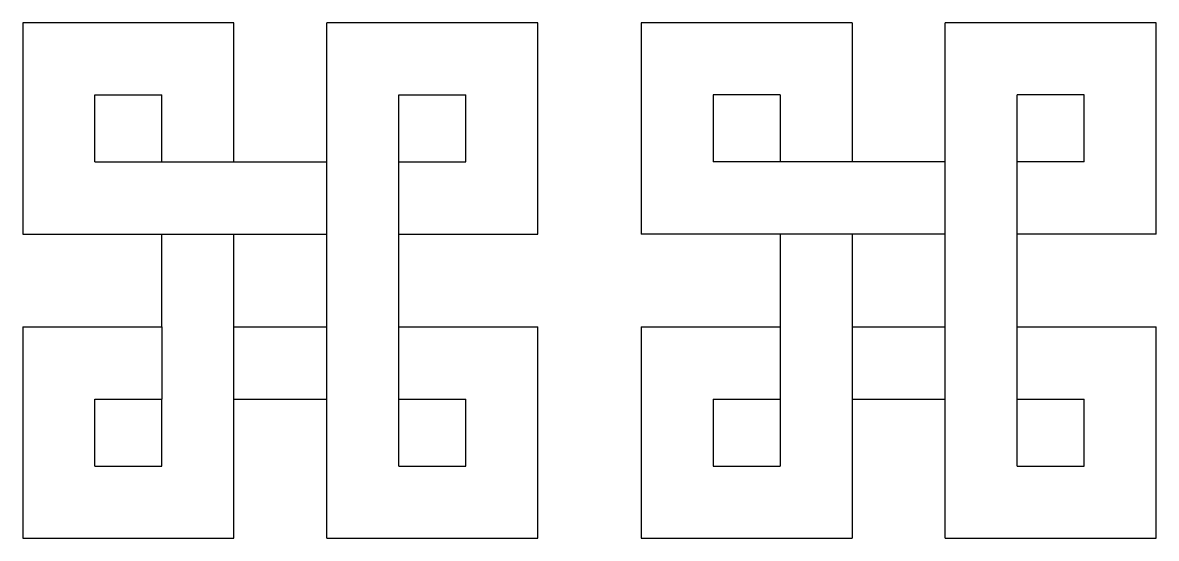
# Model space of a CAD drawing. Header units: millimetres. Extents: x 0 to 220, y 0 to 100.
import ezdxf

# ---------------------------------------------------------------- set-up
doc = ezdxf.new("R2010")
doc.units = ezdxf.units.MM

msp = doc.modelspace()

# ---------------------------------------------------------------- linework, layer by layer
for p, q in [((0, 100), (0, 59)), ((41, 100), (0, 100)), ((41, 73), (41, 100)), ((100, 100), (59, 100)), ((59, 0), (59, 100)), ((100, 59), (100, 100)), ((120, 100), (120, 59)), ((161, 100), (120, 100)), ((161, 100), (161, 73)), ((220, 100), (179, 100)), ((179, 0), (179, 100)), ((220, 59), (220, 100)), ((14, 86), (27, 86)), ((14, 73), (14, 86)), ((27, 73), (27, 86)), ((73, 14), (73, 86)), ((73, 86), (86, 86)), ((86, 73), (86, 86)), ((134, 86), (134, 73)), ((147, 86), (134, 86)), ((147, 86), (147, 73)), ((206, 86), (193, 86)), ((193, 14), (193, 86)), ((206, 73), (206, 86)), ((14, 73), (59, 73)), ((73, 73), (86, 73)), ((179, 73), (134, 73)), ((206, 73), (193, 73)), ((0, 59), (59, 59)), ((27, 41), (27, 59)), ((41, 0), (41, 59)), ((73, 59), (100, 59)), ((179, 59), (120, 59)), ((147, 59), (147, 14)), ((161, 59), (161, 0)), ((220, 59), (193, 59)), ((0, 41), (27, 41)), ((0, 41), (0, 0)), ((27, 41), (27, 27)), ((41, 41), (59, 41)), ((73, 41), (100, 41)), ((100, 0), (100, 41)), ((120, 41), (147, 41)), ((120, 41), (120, 0)), ((161, 41), (179, 41)), ((193, 41), (220, 41)), ((220, 0), (220, 41)), ((14, 14), (14, 27)), ((14, 27), (27, 27)), ((27, 14), (27, 27)), ((41, 27), (59, 27)), ((73, 27), (86, 27)), ((86, 14), (86, 27)), ((134, 27), (147, 27)), ((134, 27), (134, 14)), ((161, 27), (179, 27)), ((193, 27), (206, 27)), ((206, 14), (206, 27)), ((14, 14), (27, 14)), ((73, 14), (86, 14)), ((134, 14), (147, 14)), ((193, 14), (206, 14)), ((0, 0), (41, 0)), ((59, 0), (100, 0)), ((120, 0), (161, 0)), ((179, 0), (220, 0))]:
    msp.add_line(p, q)

doc.saveas('drawing.dxf')
